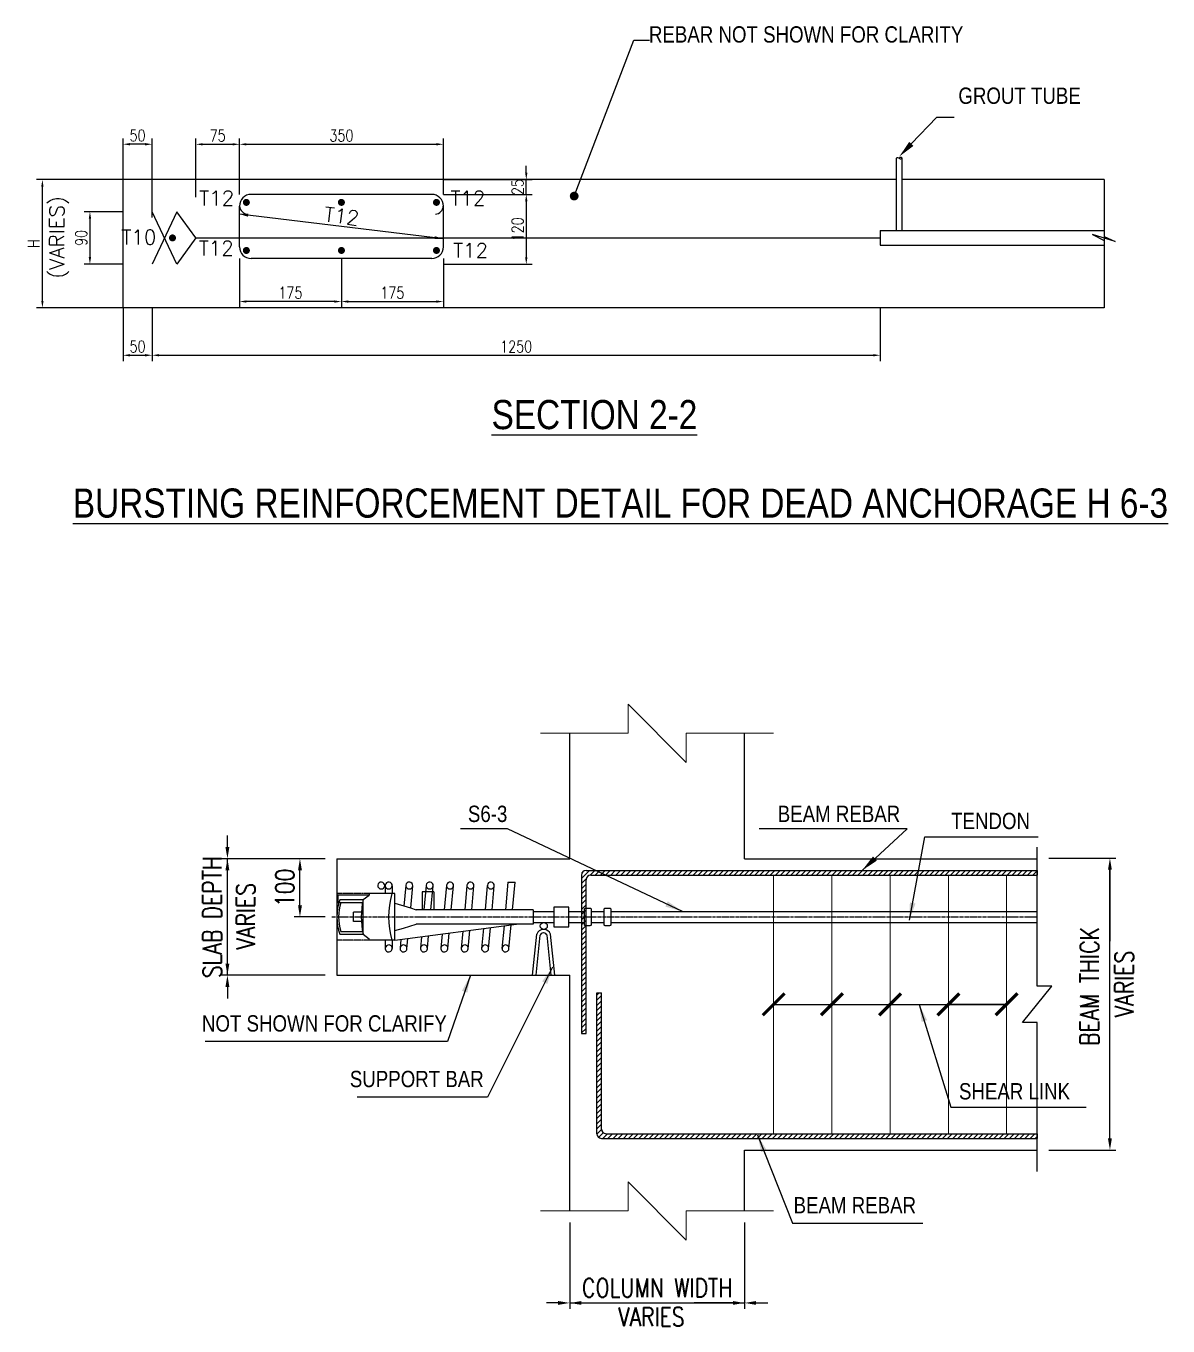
# Model space of a CAD drawing. Header units: millimetres. Extents: x -241424 to 696054, y -125618 to 93710.
# Drawn here: x 622012 to 623973, y -32324 to -30093 of the extents above; entities that cross this region are included whole.
import ezdxf
from ezdxf.enums import TextEntityAlignment as Align

# ---------------------------------------------------------------- set-up
doc = ezdxf.new("R2010")
doc.units = ezdxf.units.MM
doc.header["$LTSCALE"] = 7
doc.header["$PDMODE"] = 3
doc.linetypes.add('ACAD_ISO02W100', pattern=[15, 12, -3])
doc.linetypes.add('CENTER2', pattern=[1.125, 0.75, -0.125, 0.125, -0.125])
doc.layers.get('0').update_dxf_attribs({"linetype": 'CONTINUOUS'})
doc.layers.get('Defpoints').update_dxf_attribs({"color": 6, "linetype": 'CONTINUOUS'})
for name, color, linetype in [('CDC_03_BORDER', 3, 'CONTINUOUS'), ('HATCH', 8, 'CONTINUOUS'), ('KCS_BORDER', 3, 'CONTINUOUS'), ('KCS_STEEL', 4, 'CONTINUOUS'), ('Layer1', 3, 'CONTINUOUS'), ('PROFILE', 2, 'CONTINUOUS'), ('S-Dim', 7, 'CONTINUOUS'), ('t10', 3, 'CONTINUOUS')]:
    doc.layers.add(name, color=color, linetype=linetype)
for name, color, linetype, lineweight in [('kata_net manh', 8, 'CONTINUOUS', 5), ('kata_thep dai', 220, 'CONTINUOUS', 20), ('VSL-HATCH', 9, 'CONTINUOUS', 0)]:
    doc.layers.add(name, color=color, linetype=linetype, lineweight=lineweight)
doc.styles.add('CENT', font='')
doc.styles.add('DIMENSION', font='SIMPLEX.shx', dxfattribs={"width": 0.8})
doc.styles.add('E100', font='ISOCP.shx')
doc.styles.add('kata_text', font='')
doc.styles.add('ROMANS', font='ROMANS.shx', dxfattribs={"width": 0.75})
doc.styles.get('CENT').set_extended_font_data('VNI-Helve-Condense')
doc.styles.get('kata_text').set_extended_font_data('VNI-Helve-Condense')
doc.dimstyles.new('1-20', dxfattribs={"dimscale": 20, "dimtxt": 1.8, "dimasz": 1.8, "dimexe": 0.5, "dimexo": 1, "dimgap": 0.5, "dimtad": 1, "dimdec": 0, "dimzin": 0, "dimdsep": 46, "dimtxsty": 'DIMENSION', "dimcen": 0, "dimclrd": 8, "dimclre": 8, "dimclrt": 256, "dimadec": 0, "dimazin": 0, "dimtfac": 1, "dimtdec": 0, "dimtix": 1, "dimtmove": 2, "dimatfit": 3, "dimldrblk": 'OBLIQUE', "dimfxl": 1, "dimtolj": 1, "dimtzin": 0, "dimarcsym": 0})
doc.dimstyles.new('AR4-25', dxfattribs={"dimscale": 25, "dimtxt": 2.3, "dimasz": 2, "dimexe": 2, "dimexo": 2, "dimgap": 1, "dimtad": 1, "dimdec": 0, "dimzin": 0, "dimdsep": 46, "dimtxsty": 'E100', "dimblk1": 'AR4', "dimcen": 0, "dimdle": 0.2, "dimclrd": 8, "dimclre": 8, "dimclrt": 6, "dimadec": 0, "dimazin": 0, "dimtfac": 1, "dimtdec": 0, "dimtix": 1, "dimtmove": 2, "dimatfit": 3, "dimfxl": 2, "dimtolj": 1, "dimtzin": 0, "dimarcsym": 0})
doc.dimstyles.new('Copy(2) of dim', dxfattribs={"dimscale": 10, "dimtxt": 2, "dimasz": 3.5, "dimexe": 2, "dimexo": 0, "dimgap": 1, "dimtad": 1, "dimdec": 0, "dimzin": 0, "dimdsep": 46, "dimtxsty": 'DIMENSION', "dimcen": 0, "dimclrd": 8, "dimclre": 8, "dimclrt": 256, "dimadec": 0, "dimazin": 0, "dimtfac": 1, "dimtdec": 0, "dimtix": 1, "dimtmove": 2, "dimatfit": 3, "dimldrblk": 'OBLIQUE', "dimfxl": 1, "dimtolj": 1, "dimtzin": 0, "dimarcsym": 0})
doc.dimstyles.new('kata_dim_25', dxfattribs={"dimscale": 25, "dimtxt": 2.5, "dimasz": 1.5, "dimexe": 1.5, "dimexo": 2.5, "dimtad": 1, "dimdec": 0, "dimzin": 0, "dimdsep": 46, "dimtxsty": 'kata_text', "dimblk": 'kata_block_ArchTick', "dimcen": 0.09, "dimdle": 1.2, "dimclrd": 8, "dimclre": 8, "dimclrt": 3, "dimadec": 0, "dimazin": 0, "dimtfac": 1, "dimtdec": 0, "dimtix": 1, "dimtofl": 0, "dimtmove": 0, "dimatfit": 3, "dimfxl": 3.75, "dimfxlon": 1, "dimtolj": 1, "dimtzin": 0, "dimarcsym": 0})

# ---------------------------------------------------------------- blocks, each defined once
blk = doc.blocks.new('*D644')
at = {"color": 8, "lineweight": -2, "transparency": 16777216}
for p, q in [((622178.5, -30356.6), (622178.5, -30285.8)), ((622216.5, -30295.8), (622190.5, -30295.8)), ((622228.5, -30421.6), (622228.5, -30285.8))]:
    blk.add_line(p, q, dxfattribs=at)
at = {"color": 8, "transparency": 16777216}
for points in [[(622190.5, -30293.8), (622190.5, -30297.8), (622178.5, -30295.8)], [(622216.5, -30293.8), (622216.5, -30297.8), (622228.5, -30295.8)]]:
    blk.add_solid(points, dxfattribs=at)
at = {"layer": 'Defpoints', "color": 0, "transparency": 16777216}
for p in [(622178.5, -30295.8), (622178.5, -30356.6), (622228.5, -30421.6)]:
    blk.add_point(p, dxfattribs=at)
at = {"transparency": 16777216, "insert": (622203.5, -30280.8), "char_height": 20, "attachment_point": 5, "style": 'DIMENSION'}
blk.add_mtext('\\A1;50', dxfattribs=at)
blk = doc.blocks.new('_OBLIQUE')
at = {"color": 0, "linetype": 'ByBlock'}
blk.add_line((-0.5, -0.5), (0.5, 0.5), dxfattribs=at)
blk = doc.blocks.new('*D645')
at = {"color": 8, "lineweight": -2, "transparency": 16777216}
for p, q in [((622178.5, -30356.6), (622030.1, -30356.6)), ((622040.1, -30564.6), (622040.1, -30368.6)), ((622178.5, -30576.6), (622030.1, -30576.6))]:
    blk.add_line(p, q, dxfattribs=at)
at = {"color": 8, "transparency": 16777216}
for points in [[(622038.1, -30368.6), (622042.1, -30368.6), (622040.1, -30356.6)], [(622038.1, -30564.6), (622042.1, -30564.6), (622040.1, -30576.6)]]:
    blk.add_solid(points, dxfattribs=at)
at = {"layer": 'Defpoints', "color": 0, "transparency": 16777216}
for p in [(622040.1, -30356.6), (622178.5, -30356.6), (622178.5, -30576.6)]:
    blk.add_point(p, dxfattribs=at)
at = {"transparency": 16777216, "insert": (622025.1, -30466.6), "char_height": 20, "attachment_point": 5, "rotation": 90, "style": 'DIMENSION'}
blk.add_mtext('\\A1;H', dxfattribs=at)
blk = doc.blocks.new('*D646')
at = {"color": 8, "lineweight": -2, "transparency": 16777216}
for p, q in [((622228.5, -30576.6), (622228.5, -30668)), ((623478.5, -30576.6), (623478.5, -30668)), ((622240.5, -30658), (623466.5, -30658))]:
    blk.add_line(p, q, dxfattribs=at)
at = {"color": 8, "transparency": 16777216}
for points in [[(622240.5, -30656), (622240.5, -30660), (622228.5, -30658)], [(623466.5, -30656), (623466.5, -30660), (623478.5, -30658)]]:
    blk.add_solid(points, dxfattribs=at)
at = {"layer": 'Defpoints', "color": 0, "transparency": 16777216}
for p in [(622228.5, -30576.6), (623478.5, -30576.6), (623478.5, -30658)]:
    blk.add_point(p, dxfattribs=at)
at = {"transparency": 16777216, "insert": (622853.5, -30643), "char_height": 20, "attachment_point": 5, "style": 'DIMENSION'}
blk.add_mtext('\\A1;1250', dxfattribs=at)
blk = doc.blocks.new('*D647')
at = {"color": 8, "lineweight": -2, "transparency": 16777216}
for p, q in [((622178.5, -30576.6), (622178.5, -30668)), ((622228.5, -30576.6), (622228.5, -30668)), ((622190.5, -30658), (622216.5, -30658))]:
    blk.add_line(p, q, dxfattribs=at)
at = {"color": 8, "transparency": 16777216}
for points in [[(622190.5, -30656), (622190.5, -30660), (622178.5, -30658)], [(622216.5, -30656), (622216.5, -30660), (622228.5, -30658)]]:
    blk.add_solid(points, dxfattribs=at)
at = {"layer": 'Defpoints', "color": 0, "transparency": 16777216}
for p in [(622178.5, -30576.6), (622228.5, -30576.6), (622228.5, -30658)]:
    blk.add_point(p, dxfattribs=at)
at = {"transparency": 16777216, "insert": (622203.5, -30643), "char_height": 20, "attachment_point": 5, "style": 'DIMENSION'}
blk.add_mtext('\\A1;50', dxfattribs=at)
blk = doc.blocks.new('*D654')
at = {"color": 8, "lineweight": -2, "transparency": 16777216}
for p, q in [((622378.5, -30381.9), (622378.5, -30285.9)), ((622390.5, -30295.9), (622716.5, -30295.9)), ((622728.5, -30381.9), (622728.5, -30285.9))]:
    blk.add_line(p, q, dxfattribs=at)
at = {"color": 8, "transparency": 16777216}
for points in [[(622390.5, -30293.9), (622390.5, -30297.9), (622378.5, -30295.9)], [(622716.5, -30293.9), (622716.5, -30297.9), (622728.5, -30295.9)]]:
    blk.add_solid(points, dxfattribs=at)
at = {"layer": 'Defpoints', "color": 0, "transparency": 16777216}
for p in [(622728.5, -30295.9), (622378.5, -30381.9), (622728.5, -30381.9)]:
    blk.add_point(p, dxfattribs=at)
at = {"transparency": 16777216, "insert": (622553.5, -30280.9), "char_height": 20, "attachment_point": 5, "style": 'DIMENSION'}
blk.add_mtext('\\A1;350', dxfattribs=at)
blk = doc.blocks.new('*D655')
at = {"color": 8, "lineweight": -2, "transparency": 16777216}
for p, q in [((622378.5, -30491.9), (622378.5, -30575.8)), ((622553.5, -30491.9), (622553.5, -30575.8)), ((622541.5, -30565.8), (622390.5, -30565.8))]:
    blk.add_line(p, q, dxfattribs=at)
at = {"color": 8, "transparency": 16777216}
for points in [[(622390.5, -30563.8), (622390.5, -30567.8), (622378.5, -30565.8)], [(622541.5, -30563.8), (622541.5, -30567.8), (622553.5, -30565.8)]]:
    blk.add_solid(points, dxfattribs=at)
at = {"layer": 'Defpoints', "color": 0, "transparency": 16777216}
for p in [(622378.5, -30491.9), (622553.5, -30491.9), (622378.5, -30565.8)]:
    blk.add_point(p, dxfattribs=at)
at = {"transparency": 16777216, "insert": (622466, -30550.8), "char_height": 20, "attachment_point": 5, "style": 'DIMENSION'}
blk.add_mtext('\\A1;175', dxfattribs=at)
blk = doc.blocks.new('*D656')
at = {"color": 8, "lineweight": -2, "transparency": 16777216}
for p, q in [((622303.5, -30386.9), (622303.5, -30285.9)), ((622315.5, -30295.9), (622366.5, -30295.9)), ((622378.5, -30381.9), (622378.5, -30285.9))]:
    blk.add_line(p, q, dxfattribs=at)
at = {"color": 8, "transparency": 16777216}
for points in [[(622315.5, -30293.9), (622315.5, -30297.9), (622303.5, -30295.9)], [(622366.5, -30293.9), (622366.5, -30297.9), (622378.5, -30295.9)]]:
    blk.add_solid(points, dxfattribs=at)
at = {"layer": 'Defpoints', "color": 0, "transparency": 16777216}
for p in [(622378.5, -30295.9), (622303.5, -30386.9), (622378.5, -30381.9)]:
    blk.add_point(p, dxfattribs=at)
at = {"transparency": 16777216, "insert": (622341, -30280.9), "char_height": 20, "attachment_point": 5, "style": 'DIMENSION'}
blk.add_mtext('\\A1;75', dxfattribs=at)
blk = doc.blocks.new('*D634')
at = {"color": 8, "lineweight": -2, "transparency": 16777216}
for p, q in [((622728.5, -30381.9), (622880.9, -30381.9)), ((622870.9, -30393.9), (622870.9, -30489.9)), ((622728.5, -30501.9), (622880.9, -30501.9))]:
    blk.add_line(p, q, dxfattribs=at)
at = {"color": 8, "transparency": 16777216}
for points in [[(622868.9, -30393.9), (622872.9, -30393.9), (622870.9, -30381.9)], [(622868.9, -30489.9), (622872.9, -30489.9), (622870.9, -30501.9)]]:
    blk.add_solid(points, dxfattribs=at)
at = {"layer": 'Defpoints', "color": 0, "transparency": 16777216}
for p in [(622728.5, -30381.9), (622728.5, -30501.9), (622870.9, -30501.9)]:
    blk.add_point(p, dxfattribs=at)
at = {"transparency": 16777216, "insert": (622855.9, -30441.9), "char_height": 20, "attachment_point": 5, "rotation": 90, "style": 'DIMENSION'}
blk.add_mtext('\\A1;120', dxfattribs=at)
blk = doc.blocks.new('*D635')
at = {"color": 8, "lineweight": -2, "transparency": 16777216}
for p, q in [((622870.9, -30344.6), (622870.9, -30332.6)), ((622728.5, -30356.6), (622880.9, -30356.6)), ((622870.9, -30381.9), (622870.9, -30356.6)), ((622728.5, -30381.9), (622880.9, -30381.9)), ((622870.9, -30393.9), (622870.9, -30405.9))]:
    blk.add_line(p, q, dxfattribs=at)
at = {"color": 8, "transparency": 16777216}
for points in [[(622868.9, -30344.6), (622872.9, -30344.6), (622870.9, -30356.6)], [(622868.9, -30393.9), (622872.9, -30393.9), (622870.9, -30381.9)]]:
    blk.add_solid(points, dxfattribs=at)
at = {"layer": 'Defpoints', "color": 0, "transparency": 16777216}
for p in [(622728.5, -30356.6), (622870.9, -30356.6), (622728.5, -30381.9)]:
    blk.add_point(p, dxfattribs=at)
at = {"transparency": 16777216, "insert": (622855.9, -30369.3), "char_height": 20, "attachment_point": 5, "rotation": 90, "style": 'DIMENSION'}
blk.add_mtext('\\A1;25', dxfattribs=at)
blk = doc.blocks.new('*D636')
at = {"color": 8, "lineweight": -2, "transparency": 16777216}
for p, q in [((622553.5, -30491.9), (622553.5, -30575.8)), ((622728.5, -30491.9), (622728.5, -30575.8)), ((622565.5, -30565.8), (622716.5, -30565.8))]:
    blk.add_line(p, q, dxfattribs=at)
at = {"color": 8, "transparency": 16777216}
for points in [[(622565.5, -30563.8), (622565.5, -30567.8), (622553.5, -30565.8)], [(622716.5, -30563.8), (622716.5, -30567.8), (622728.5, -30565.8)]]:
    blk.add_solid(points, dxfattribs=at)
at = {"layer": 'Defpoints', "color": 0, "transparency": 16777216}
for p in [(622553.5, -30491.9), (622728.5, -30491.9), (622728.5, -30565.8)]:
    blk.add_point(p, dxfattribs=at)
at = {"transparency": 16777216, "insert": (622641, -30550.8), "char_height": 20, "attachment_point": 5, "style": 'DIMENSION'}
blk.add_mtext('\\A1;175', dxfattribs=at)
blk = doc.blocks.new('*D639')
at = {"color": 8, "lineweight": -2, "transparency": 16777216}
for p, q in [((622178.5, -30411.6), (622111.7, -30411.6)), ((622121.7, -30423.6), (622121.7, -30489.6)), ((622178.5, -30501.6), (622111.7, -30501.6))]:
    blk.add_line(p, q, dxfattribs=at)
at = {"color": 8, "transparency": 16777216}
for points in [[(622119.7, -30423.6), (622123.7, -30423.6), (622121.7, -30411.6)], [(622119.7, -30489.6), (622123.7, -30489.6), (622121.7, -30501.6)]]:
    blk.add_solid(points, dxfattribs=at)
at = {"layer": 'Defpoints', "color": 0, "transparency": 16777216}
for p in [(622178.5, -30411.6), (622121.7, -30501.6), (622178.5, -30501.6)]:
    blk.add_point(p, dxfattribs=at)
at = {"transparency": 16777216, "insert": (622106.7, -30456.6), "char_height": 20, "attachment_point": 5, "rotation": 90, "style": 'DIMENSION'}
blk.add_mtext('\\A1;90', dxfattribs=at)
blk = doc.blocks.new('*D594')
at = {"color": 8, "lineweight": -2, "transparency": 16777216}
for p, q in [((622945.6, -32166.6), (622945.6, -32294.6)), ((623245.6, -32166.6), (623245.6, -32294.6)), ((622925.6, -32284.6), (622905.6, -32284.6)), ((622945.6, -32284.6), (623245.6, -32284.6)), ((623265.6, -32284.6), (623285.6, -32284.6))]:
    blk.add_line(p, q, dxfattribs=at)
at = {"color": 8, "transparency": 16777216}
for points in [[(622925.6, -32281.3), (622925.6, -32287.9), (622945.6, -32284.6)], [(623265.6, -32281.3), (623265.6, -32287.9), (623245.6, -32284.6)]]:
    blk.add_solid(points, dxfattribs=at)
at = {"layer": 'Defpoints', "color": 0, "transparency": 16777216}
for p in [(622945.6, -32146.6), (623245.6, -32146.6), (623245.6, -32284.6)]:
    blk.add_point(p, dxfattribs=at)
at = {"transparency": 16777216, "insert": (623095.6, -32258.6), "char_height": 32, "attachment_point": 5, "style": 'DIMENSION'}
blk.add_mtext('\\A1;COLUMN WIDTH', dxfattribs=at)
blk = doc.blocks.new('*D595')
at = {"color": 8, "lineweight": -2, "transparency": 16777216}
for p, q in [((622357.8, -31502.1), (622357.8, -31482.1)), ((622503.2, -31522.1), (622347.8, -31522.1)), ((622357.8, -31722.1), (622357.8, -31522.1)), ((622525.6, -31722.1), (622347.8, -31722.1)), ((622357.8, -31742.1), (622357.8, -31762.1))]:
    blk.add_line(p, q, dxfattribs=at)
at = {"color": 8, "transparency": 16777216}
for points in [[(622354.4, -31502.1), (622361.1, -31502.1), (622357.8, -31522.1)], [(622354.4, -31742.1), (622361.1, -31742.1), (622357.8, -31722.1)]]:
    blk.add_solid(points, dxfattribs=at)
at = {"layer": 'Defpoints', "color": 0, "transparency": 16777216}
for p in [(622357.8, -31522.1), (622523.2, -31522.1), (622545.6, -31722.1)]:
    blk.add_point(p, dxfattribs=at)
at = {"transparency": 16777216, "insert": (622331.8, -31622.1), "char_height": 32, "attachment_point": 5, "rotation": 90, "style": 'DIMENSION'}
blk.add_mtext('\\A1;SLAB DEPTH', dxfattribs=at)
blk = doc.blocks.new('*D596')
at = {"color": 8, "lineweight": -2, "transparency": 16777216}
for p, q in [((622503.2, -31522.1), (622347.8, -31522.1)), ((622357.8, -31702.1), (622357.8, -31542.1)), ((622525.6, -31722.1), (622347.8, -31722.1))]:
    blk.add_line(p, q, dxfattribs=at)
at = {"color": 8, "transparency": 16777216}
for points in [[(622354.4, -31542.1), (622361.1, -31542.1), (622357.8, -31522.1)], [(622354.4, -31702.1), (622361.1, -31702.1), (622357.8, -31722.1)]]:
    blk.add_solid(points, dxfattribs=at)
at = {"layer": 'Defpoints', "color": 0, "transparency": 16777216}
for p in [(622357.8, -31522.1), (622523.2, -31522.1), (622545.6, -31722.1)]:
    blk.add_point(p, dxfattribs=at)
at = {"transparency": 16777216, "insert": (622389.1, -31620.9), "char_height": 24, "attachment_point": 5, "rotation": 90, "style": 'DIMENSION'}
blk.add_mtext('\\A1;{\\H1.3333x;VARIES}', dxfattribs=at)
blk = doc.blocks.new('*D597')
at = {"color": 8, "lineweight": -2, "transparency": 16777216}
for p, q in [((622945.6, -32146.6), (622945.6, -32294.6)), ((623245.6, -32146.6), (623245.6, -32294.6)), ((622965.6, -32284.6), (623012.2, -32284.6)), ((623225.6, -32284.6), (623159, -32284.6))]:
    blk.add_line(p, q, dxfattribs=at)
at = {"color": 8, "transparency": 16777216}
for points in [[(622965.6, -32281.3), (622965.6, -32287.9), (622945.6, -32284.6)], [(623225.6, -32281.3), (623225.6, -32287.9), (623245.6, -32284.6)]]:
    blk.add_solid(points, dxfattribs=at)
at = {"layer": 'Defpoints', "color": 0, "transparency": 16777216}
for p in [(622945.6, -32126.6), (623245.6, -32126.6), (623245.6, -32284.6)]:
    blk.add_point(p, dxfattribs=at)
at = {"transparency": 16777216, "insert": (623085.6, -32308.2), "char_height": 24, "attachment_point": 5, "style": 'DIMENSION'}
blk.add_mtext('\\A1;{\\H1.3333x;VARIES}', dxfattribs=at)
blk = doc.blocks.new('*D598')
at = {"color": 8, "lineweight": -2, "transparency": 16777216}
for p, q in [((623787.9, -31521.1), (623883, -31521.1)), ((623873, -32002.1), (623873, -31541.1)), ((623768, -32022.1), (623883, -32022.1))]:
    blk.add_line(p, q, dxfattribs=at)
at = {"color": 8, "transparency": 16777216}
for points in [[(623869.6, -31541.1), (623876.3, -31541.1), (623873, -31521.1)], [(623869.6, -32002.1), (623876.3, -32002.1), (623873, -32022.1)]]:
    blk.add_solid(points, dxfattribs=at)
at = {"layer": 'Defpoints', "color": 0, "transparency": 16777216}
for p in [(623767.9, -31521.1), (623873, -31521.1), (623748, -32022.1)]:
    blk.add_point(p, dxfattribs=at)
at = {"transparency": 16777216, "insert": (623837.8, -31741.3), "char_height": 32, "attachment_point": 5, "rotation": 90, "style": 'DIMENSION'}
blk.add_mtext('\\A1;BEAM THICK', dxfattribs=at)
blk = doc.blocks.new('*D599')
at = {"color": 8, "lineweight": -2, "transparency": 16777216}
for p, q in [((623767.9, -31521.1), (623883, -31521.1)), ((623873, -31541.1), (623873, -31663.6)), ((623873, -32002.1), (623873, -31810.4)), ((623768, -32022.1), (623883, -32022.1))]:
    blk.add_line(p, q, dxfattribs=at)
at = {"color": 8, "transparency": 16777216}
for points in [[(623869.6, -31541.1), (623876.3, -31541.1), (623873, -31521.1)], [(623869.6, -32002.1), (623876.3, -32002.1), (623873, -32022.1)]]:
    blk.add_solid(points, dxfattribs=at)
at = {"layer": 'Defpoints', "color": 0, "transparency": 16777216}
for p in [(623747.9, -31521.1), (623748, -32022.1), (623873, -32022.1)]:
    blk.add_point(p, dxfattribs=at)
at = {"transparency": 16777216, "insert": (623897.3, -31737), "char_height": 24, "attachment_point": 5, "rotation": 90, "style": 'DIMENSION'}
blk.add_mtext('\\A1;{\\H1.3333x;VARIES}', dxfattribs=at)
blk = doc.blocks.new('AR4')
blk.add_line((0, 1), (0, -1))
blk.add_solid([(-1, 0.167), (-1, -0.167), (0, 0)])
blk = doc.blocks.new('*D600')
at = {"color": 8, "lineweight": -2, "transparency": 16777216}
for p, q in [((622525.6, -31522.1), (622472.3, -31522.1)), ((622482.3, -31602.1), (622482.3, -31542.1)), ((622525.6, -31622.1), (622472.3, -31622.1))]:
    blk.add_line(p, q, dxfattribs=at)
at = {"color": 8, "transparency": 16777216}
for points in [[(622479, -31542.1), (622485.7, -31542.1), (622482.3, -31522.1)], [(622479, -31602.1), (622485.7, -31602.1), (622482.3, -31622.1)]]:
    blk.add_solid(points, dxfattribs=at)
at = {"layer": 'Defpoints', "color": 0, "transparency": 16777216}
for p in [(622482.3, -31522.1), (622545.6, -31522.1), (622545.6, -31622.1)]:
    blk.add_point(p, dxfattribs=at)
at = {"transparency": 16777216, "insert": (622456.3, -31572.1), "char_height": 32, "attachment_point": 5, "rotation": 90, "style": 'DIMENSION'}
blk.add_mtext('\\A1;100', dxfattribs=at)
blk = doc.blocks.new('kata_block_ArchTick')
at = {"color": 8}
blk.add_line((1, 0), (-1, 0), dxfattribs=at)
at = {"color": 8, "const_width": 0.15}
blk.add_lwpolyline([(-0.5, -0.5), (0.5, 0.5)], dxfattribs=at)

msp = doc.modelspace()

# ---------------------------------------------------------------- hatches: boundary and pattern name
at = {"layer": 'VSL-HATCH'}
h = msp.add_hatch(dxfattribs=at)
h.set_pattern_fill('ANSI31', color=256, scale=50, style=0)
h.set_pattern_definition([(45, (23603.908, -97626.691), (-4.41941738, 4.41941738), [])])
edge = h.paths.add_edge_path()
edge.add_line((623747.9, -31542.1), (623217.6, -31542.1))
edge.add_arc((623217.6, -31550.1), 8, 0, 90, ccw=False)
edge.add_line((623225.6, -31550.1), (623747.9, -31550.1))
edge.add_line((623747.9, -31550.1), (623747.9, -31542.1))
edge = h.paths.add_edge_path()
edge.add_line((623217.6, -31542.1), (622973.6, -31542.1))
edge.add_arc((622973.6, -31550.1), 8, 90, 180)
edge.add_line((622965.6, -31550.1), (622965.6, -31822.1))
edge.add_line((622965.6, -31822.1), (622973.6, -31822.1))
edge.add_line((622973.6, -31822.1), (622973.6, -31558.1))
edge.add_arc((622981.6, -31558.1), 8, 90, 180, ccw=False)
edge.add_line((622981.6, -31550.1), (623225.6, -31550.1))
edge.add_arc((623217.6, -31550.1), 8, 0, 90)
h = msp.add_hatch(dxfattribs=at)
h.set_pattern_fill('ANSI31', color=256, scale=50, style=0)
h.set_pattern_definition([(45, (23603.9817, -98047.333), (-4.41941738, 4.41941738), [])])
h.paths.add_polyline_path([(623747.9, -32002.1), (623225.7, -32002.1), (623225.7, -31994.1), (623747.9, -31994.1)])
h.paths.add_polyline_path([(623225.7, -32002.1), (623215.7, -32002.1), (623215.7, -31994.1), (623225.7, -31994.1)])
edge = h.paths.add_edge_path()
edge.add_line((623215.7, -32002.1), (622999.8, -32002.1))
edge.add_arc((622999.8, -31994.1), 8, 180, 270, ccw=False)
edge.add_line((622991.8, -31994.1), (622991.8, -31752.1))
edge.add_line((622991.8, -31752.1), (622999.8, -31752.1))
edge.add_line((622999.8, -31752.1), (622999.8, -31986.1))
edge.add_arc((623007.8, -31986.1), 8, 180, 270)
edge.add_line((623007.8, -31994.1), (623215.7, -31994.1))
edge.add_line((623215.7, -31994.1), (623215.7, -32002.1))

# ---------------------------------------------------------------- linework, layer by layer
for p, q in [((622953.1, -30384.8), (623055.6, -30116.9)), ((623055.6, -30116.9), (623082.6, -30116.9)), ((623506.3, -30444.1), (623506.3, -30319.6)), ((623516.3, -30444.1), (623516.3, -30319.6)), ((623506.3, -30356.6), (622178.5, -30356.6)), ((622178.5, -30576.6), (622178.5, -30356.6)), ((623862.9, -30356.6), (623516.3, -30356.6)), ((623862.9, -30576.6), (622178.5, -30576.6)), ((622712, -31579.2), (622692, -31579.2)), ((622692, -31579.2), (622692, -31609.6)), ((622712, -31579.2), (622712, -31609.6))]:
    msp.add_line(p, q)
at = {"color": 1}
for p, q in [((623532, -30295.2), (623575.8, -30249.1)), ((623575.8, -30249.1), (623605.8, -30249.1)), ((623862.9, -30356.6), (623862.9, -30576.6)), ((622728.5, -30458), (622378.5, -30415.8)), ((623843.2, -30450.5), (623862.9, -30460.8)), ((623881.8, -30463), (623843.2, -30450.5)), ((623862.9, -30453.9), (623881.8, -30463))]:
    msp.add_line(p, q, dxfattribs=at)
at = {"const_width": 7.5}
msp.add_lwpolyline([(622949.4, -30384.8, 1), (622956.9, -30384.8, 1)], format="xyb", close=True, dxfattribs=at)
for points in [[(622980.8, -31607.6), (622972.1, -31607.6, 0.414214), (622970.1, -31609.6), (622970.1, -31634.6, 0.414214), (622972.1, -31636.6), (622980.8, -31636.6, 0.414214), (622982.8, -31634.6), (622982.8, -31609.6, 0.414214)], [(623014.6, -31607.6), (623005.9, -31607.6, 0.414214), (623003.9, -31609.6), (623003.9, -31634.6, 0.414214), (623005.9, -31636.6), (623014.6, -31636.6, 0.414214), (623016.6, -31634.6), (623016.6, -31609.6, 0.414214)]]:
    msp.add_lwpolyline(points, format="xyb", close=True)
for centre, radius, start, end in [((623508.4, -30324.5), 5.31, 53.021, 113.9198), ((623513.7, -30321.7), 3.34, 37.8355, 145.3671), ((623513.7, -30317.6), 3.34, 232.7958, 322.1645)]:
    msp.add_arc(centre, radius, start, end)
at = {"color": 1}
for points in [[(623528.4, -30291.8), (623535.6, -30298.7), (623511.3, -30317)], [(622393, -30420.1), (622393.6, -30415.1), (622378.4, -30415.8)], [(622713.3, -30458.7), (622713.9, -30453.7), (622728.5, -30458)]]:
    msp.add_solid(points, dxfattribs=at)
at = {"layer": 'CDC_03_BORDER', "color": 7}
for p, q in [((622600.9, -31584.7), (622547.2, -31584.7)), ((622547.2, -31584.7), (622547.2, -31597.4)), ((622550.9, -31592.4), (622590.6, -31592.4)), ((622550.9, -31592.4), (622590.6, -31592.4)), ((622590.6, -31592.4), (622600.9, -31584.7)), ((622590.6, -31651.8), (622590.6, -31592.4)), ((622645.2, -31582.1), (622600.9, -31582.1)), ((622600.9, -31582.1), (622600.9, -31584.7)), ((622645.2, -31662.1), (622645.2, -31582.1)), ((622547.2, -31597.4), (622552.4, -31597.4)), ((622552.4, -31597.4), (622588.9, -31597.4)), ((622574, -31630.1), (622574, -31614.1)), ((622587.7, -31614.1), (622574, -31614.1)), ((622645.2, -31598.7), (622672.1, -31606.6)), ((622672.1, -31606.6), (622682, -31609.6)), ((622883, -31609.6), (622682, -31609.6)), ((622883, -31609.6), (622883, -31634.6)), ((622883, -31612.6), (622918.4, -31612.6)), ((622944.2, -31612.6), (622970.1, -31612.6)), ((622982.8, -31612.6), (623003.9, -31612.6)), ((623016.6, -31612.6), (623747.9, -31612.6)), ((622587.7, -31630.1), (622574, -31630.1)), ((622645.2, -31662.1), (622854.2, -31634.6)), ((622660.1, -31641.1), (622682, -31634.6)), ((622883, -31634.6), (622682, -31634.6)), ((622883, -31631.6), (622918.4, -31631.6)), ((622944.2, -31631.6), (622970.1, -31631.6)), ((622982.8, -31631.6), (623003.9, -31631.6)), ((623016.6, -31631.6), (623747.9, -31631.6)), ((622550.9, -31651.8), (622590.6, -31651.8)), ((622550.9, -31651.8), (622590.6, -31651.8)), ((622552.4, -31646.8), (622588.9, -31646.8)), ((622590.6, -31646.8), (622590.6, -31646.8)), ((622590.6, -31651.8), (622600.9, -31659.5)), ((622600.9, -31662.1), (622600.9, -31659.5)), ((622645.2, -31662.1), (622600.9, -31662.1)), ((622645.2, -31645.5), (622660.1, -31641.1))]:
    msp.add_line(p, q, dxfattribs=at)
for centre, radius, start, end in [((622631.3, -31622.1), 85.7, 159.7321, 200.2679), ((622729.8, -31622.1), 142.3, 167.9641, 192.0359), ((622780.9, -31622.1), 146.4, 164.1465, 195.8494), ((622631.3, -31622.1), 82.7, 162.6327, 197.3673)]:
    msp.add_arc(centre, radius, start, end, dxfattribs=at)
at = {"layer": 'HATCH', "linetype": 'ACAD_ISO02W100', "ltscale": 7}
for p, q in [((622881.3, -31722.1), (622888.8, -31651.6)), ((622887.6, -31722.1), (622894.5, -31653.6)), ((622913.7, -31722.1), (622906.8, -31653.6)), ((622920, -31722.1), (622912.5, -31651.6))]:
    msp.add_line(p, q, dxfattribs=at)
at = {"layer": 'HATCH'}
for p, q in [((622901.1, -31643.6), (622900.2, -31643.6)), ((622901.1, -31649.6), (622900.2, -31649.6))]:
    msp.add_line(p, q, dxfattribs=at)
at = {"layer": 'HATCH', "const_width": 6}
for points in [[(622387.3, -30395.6, 1), (622393.3, -30395.6, 1)], [(622550.5, -30395.6, 1), (622556.5, -30395.6, 1)], [(622719.7, -30395.6, -1), (622713.7, -30395.6, -1)], [(622260.5, -30456.6, -1), (622266.5, -30456.6, -1)], [(622387.3, -30478.1, -1), (622393.3, -30478.1, -1)], [(622550.5, -30478.1, -1), (622556.5, -30478.1, -1)], [(622719.7, -30478.1, 1), (622713.7, -30478.1, 1)]]:
    msp.add_lwpolyline(points, format="xyb", close=True, dxfattribs=at)
at = {"layer": 'HATCH'}
msp.add_circle((622901, -31637.6), 6, dxfattribs=at)
for centre, radius, start, end in [((622900.2, -31655.6), 12, 90, 160.6551), ((622900.2, -31655.6), 6, 90, 160.6551), ((622901.1, -31655.6), 12, 19.3449, 90), ((622901.1, -31655.6), 6, 19.3449, 90)]:
    msp.add_arc(centre, radius, start, end, dxfattribs=at)
at = {"layer": 'kata_thep dai'}
for points in [[(623295.6, -31550.1), (623295.6, -31994.1)], [(623395.6, -31550.1), (623395.6, -31994.1)], [(623495.6, -31550.1), (623495.6, -31994.1)], [(623595.6, -31550.1), (623595.6, -31994.1)], [(623695.6, -31550.1), (623695.6, -31994.1)]]:
    msp.add_lwpolyline(points, dxfattribs=at)
at = {"layer": 'KCS_BORDER'}
for p, q in [((622945.6, -31522.1), (622945.6, -31306.9)), ((623245.6, -31522.1), (623245.6, -31306.9)), ((622545.6, -31522.1), (622945.6, -31522.1)), ((623245.6, -31522.1), (623747.9, -31522.1)), ((622545.6, -31722.1), (622945.6, -31722.1)), ((622945.6, -32126.6), (622945.6, -31722.1)), ((623245.6, -32126.6), (623245.6, -32022.1)), ((623245.6, -32022.1), (623748, -32022.1))]:
    msp.add_line(p, q, dxfattribs=at)
at = {"layer": 'KCS_BORDER', "color": 1}
msp.add_lwpolyline([(623747.9, -32059.1), (623748, -31803.3), (623723, -31803.3), (623773, -31740.8), (623748, -31740.8), (623747.9, -31502.3)], dxfattribs=at)
at = {"layer": 'KCS_BORDER'}
msp.add_lwpolyline([(622545.6, -31522.1), (622545.6, -31722.1)], dxfattribs=at)
at = {"layer": 'KCS_STEEL', "color": 6}
for p, q in [((622965.6, -31550.1), (622965.6, -31822.1)), ((622973.6, -31542.1), (623747.9, -31542.1)), ((622981.6, -31550.1), (623747.9, -31550.1)), ((623747.9, -31542.1), (623747.9, -31550.1)), ((622973.6, -31822.1), (622973.6, -31558.1)), ((622991.8, -31994.1), (622991.8, -31752.1)), ((622999.8, -31986.1), (622999.8, -31752.1)), ((622965.6, -31822.1), (622973.6, -31822.1)), ((623007.8, -31994.1), (623747.9, -31994.1)), ((622999.8, -32002.1), (623747.9, -32002.1))]:
    msp.add_line(p, q, dxfattribs=at)
for points in [[(622991.8, -31752.1), (622999.8, -31752.1)], [(623747.9, -31994.1), (623747.9, -32002.1)]]:
    msp.add_lwpolyline(points, dxfattribs=at)
for centre, start, end in [((622973.6, -31550.1), 90, 180), ((622981.6, -31558.1), 90, 180), ((622999.8, -31994.1), 180, 270), ((623007.8, -31986.1), 180, 270)]:
    msp.add_arc(centre, 8, start, end, dxfattribs=at)
at = {"layer": 'Layer1'}
for p, q in [((622271.2, -30411.6), (622228.5, -30501.6)), ((622271.2, -30501.6), (622228.5, -30411.6)), ((622303.5, -30456.6), (622271.2, -30411.6)), ((622303.5, -30456.6), (622271.2, -30501.6)), ((622303.5, -30456.6), (623478.5, -30456.6)), ((623478.5, -30444.1), (623862.9, -30444.1)), ((623478.5, -30444.1), (623478.5, -30469.1)), ((623478.5, -30469.1), (623862.9, -30469.1)), ((622628.8, -31567.4), (622628.7, -31582.1)), ((622640.7, -31568.8), (622640.7, -31582.1)), ((622664, -31568.1), (622660.7, -31603.3)), ((622672.4, -31606.7), (622675.9, -31568.8)), ((622699, -31568.1), (622695.2, -31609.6)), ((622707.2, -31609.6), (622711, -31568.8)), ((622734, -31568.1), (622730.2, -31609.6)), ((622742.2, -31609.6), (622746, -31568.8)), ((622769, -31568.1), (622765.2, -31609.6)), ((622777.2, -31609.6), (622781, -31568.8)), ((622804, -31568.1), (622800.2, -31609.6)), ((622812.2, -31609.6), (622816, -31568.8)), ((622839.5, -31562.1), (622835.2, -31609.6)), ((622839.5, -31562.1), (622851.6, -31562.1)), ((622847.2, -31609.6), (622851.6, -31562.1)), ((622832.7, -31637.4), (622829.2, -31676)), ((622841.1, -31676.7), (622844.9, -31635.8)), ((622628.7, -31662.1), (622628.7, -31676.1)), ((622640.7, -31662.1), (622640.7, -31676.1)), ((622655.5, -31660.7), (622654.1, -31675.4)), ((622666.1, -31676.1), (622667.6, -31659.8)), ((622691, -31656.1), (622689.2, -31675.4)), ((622701.2, -31676.1), (622703.1, -31654.5)), ((622726.4, -31651.4), (622724.2, -31675.4)), ((622736.2, -31676.1), (622738.6, -31649.8)), ((622761.8, -31646.7), (622759.2, -31676)), ((622771.1, -31676.7), (622774, -31645.1)), ((622797.3, -31642.1), (622794.2, -31676)), ((622806.1, -31676.7), (622809.4, -31640.5))]:
    msp.add_line(p, q, dxfattribs=at)
at = {"layer": 'Layer1', "color": 5, "linetype": 'CENTER2', "ltscale": 0.25}
for p, q in [((622600.9, -31582.1), (622545.6, -31582.1)), ((622600.9, -31662.1), (622545.6, -31662.1))]:
    msp.add_line(p, q, dxfattribs=at)
at = {"layer": 'Layer1'}
msp.add_lwpolyline([(622944.2, -31605.2), (622918.4, -31605.2), (622918.4, -31638.9), (622944.2, -31638.9)], close=True, dxfattribs=at)
for centre, start, end in [((622621.8, -31568.1), 353.2902, 173.2902), ((622621.8, -31568.1), 173.2902, 353.2902), ((622634.7, -31568.1), 173.2902, 353.2902), ((622634.7, -31568.1), 353.2902, 173.2902), ((622670, -31568.1), 353.2902, 173.2902), ((622670, -31568.1), 173.2902, 353.2902), ((622705, -31568.1), 353.2902, 173.2902), ((622705, -31568.1), 173.2902, 353.2902), ((622740, -31568.1), 353.2902, 173.2902), ((622740, -31568.1), 173.2902, 353.2902), ((622775, -31568.1), 353.2902, 173.2902), ((622775, -31568.1), 173.2902, 353.2902), ((622810, -31568.1), 353.2902, 173.2902), ((622810, -31568.1), 173.2902, 353.2902), ((622634.7, -31676.1), 173.2902, 353.2902), ((622634.7, -31676.1), 353.2902, 173.2902), ((622660.1, -31676.1), 353.2902, 173.2902), ((622660.1, -31676.1), 173.2902, 353.2902), ((622695.2, -31676.1), 353.2902, 173.2902), ((622695.2, -31676.1), 173.2902, 353.2902), ((622730.2, -31676.1), 353.2902, 173.2902), ((622730.2, -31676.1), 173.2902, 353.2902), ((622765.2, -31676.1), 353.2902, 173.2902), ((622765.2, -31676.1), 173.2902, 353.2902), ((622800.2, -31676.1), 353.2902, 173.2902), ((622800.2, -31676.1), 173.2902, 353.2902), ((622835.2, -31676.1), 353.2902, 173.2902), ((622835.2, -31676.1), 173.2902, 353.2902)]:
    msp.add_arc(centre, 6, start, end, dxfattribs=at)
at = {"layer": 'PROFILE', "color": 6}
for p, q in [((622708.5, -30381.9), (622398.5, -30381.9)), ((622378.5, -30471.9), (622378.5, -30401.9)), ((622728.5, -30471.9), (622728.5, -30401.9)), ((622708.5, -30491.9), (622398.5, -30491.9))]:
    msp.add_line(p, q, dxfattribs=at)
for centre, radius, start, end in [((622398.5, -30401.9), 20, 90, 180), ((622708.5, -30401.9), 20, 0, 90), ((622393.5, -30400.9), 15, 183.8977, 265.2119), ((622713.5, -30400.9), 15, 274.7881, 356.1023), ((622398.5, -30471.9), 20, 180, 270), ((622708.5, -30471.9), 20, 270, 0)]:
    msp.add_arc(centre, radius, start, end, dxfattribs=at)
at = {"layer": 't10', "color": 8, "linetype": 'CENTER2'}
msp.add_line((622537, -31622.1), (623747.9, -31622.1), dxfattribs=at)
at = {"layer": 'VSL-HATCH', "color": 8, "ltscale": 0.4}
for points in [[(622895.6, -31306.9), (623045.6, -31306.9), (623045.6, -31256.9), (623145.6, -31356.9), (623145.6, -31306.9), (623295.6, -31306.9)], [(622895.6, -32126.6), (623045.6, -32126.6), (623045.6, -32076.6), (623145.6, -32176.6), (623145.6, -32126.6), (623295.6, -32126.6)]]:
    msp.add_lwpolyline(points, dxfattribs=at)

# ---------------------------------------------------------------- texts
at = {"style": 'CENT'}
for s, height, p in [('REBAR NOT SHOWN FOR CLARITY', 28, (623081.5, -30121.3)), ('%%USECTION 2-2', 50, (622811.3, -30784.8)), ('%%UBURSTING REINFORCEMENT DETAIL FOR DEAD ANCHORAGE H 6-3', 50, (622092.4, -30936.7))]:
    msp.add_text(s, height=height, dxfattribs=at).set_placement(p)
for s, height, style, p in [('GROUT TUBE', 28, 'CENT', (623823, -30212.5)), ('T12', 25, 'ROMANS', (622369.4, -30388.2)), ('T12', 25, 'ROMANS', (622800.7, -30388.2)), ('T10', 25, 'ROMANS', (622235.7, -30455.2)), ('T12', 25, 'ROMANS', (622368.6, -30474.1)), ('T12', 25, 'ROMANS', (622805.3, -30477.9)), ('S6-3', 28, 'CENT', (622838.4, -31445.1)), ('BEAM REBAR', 28, 'CENT', (623512.9, -31445.1)), ('TENDON', 28, 'CENT', (623735.7, -31457.3)), ('NOT SHOWN FOR CLARIFY', 28, 'CENT', (622734.5, -31804.8)), ('SUPPORT BAR', 28, 'CENT', (622797.8, -31900.2)), ('SHEAR LINK', 28, 'CENT', (623804.5, -31921.3)), ('BEAM REBAR', 28, 'CENT', (623540.1, -32116.8))]:
    msp.add_text(s, height=height, dxfattribs=dict(style=style)).set_placement(p, align=Align.MIDDLE_RIGHT)
at = {"style": 'ROMANS'}
msp.add_text('(VARIES)', height=25, rotation=90, dxfattribs=at).set_placement((622077.4, -30526.2))
msp.add_text('T12', height=25, rotation=352.4614, dxfattribs=at).set_placement((622583.7, -30423.2), align=Align.MIDDLE_RIGHT)

# ---------------------------------------------------------------- dimensions: what is measured, and where the dimension line sits
for base, p1, p2, picture, middle in [((622178.5, -30295.8), (622228.5, -30421.6), (622178.5, -30356.6), '*D644', (622203.5, -30280.8)), ((622378.5, -30295.9), (622303.5, -30386.9), (622378.5, -30381.9), '*D656', (622341, -30280.9)), ((622728.5, -30295.9), (622378.5, -30381.9), (622728.5, -30381.9), '*D654', (622553.5, -30280.9)), ((622378.5, -30565.8), (622553.5, -30491.9), (622378.5, -30491.9), '*D655', (622466, -30550.8)), ((622228.5, -30658), (622178.5, -30576.6), (622228.5, -30576.6), '*D647', (622203.5, -30643))]:
    dim = msp.add_linear_dim(base=base, p1=p1, p2=p2, dimstyle='Copy(2) of dim', override={"dimasz": 1.2, "dimexe": 1, "dimgap": 0.5})
    dim.commit()
    dim.dimension.update_dxf_attribs({"geometry": picture, "text_midpoint": middle})
for base, p1, p2, angle, dimstyle, override, picture, middle in [((622870.9, -30356.6), (622728.5, -30381.9), (622728.5, -30356.6), 90, 'Copy(2) of dim', {"dimasz": 1.2, "dimexe": 1, "dimgap": 0.5}, '*D635', (622855.9, -30369.3)), ((622870.9, -30501.9), (622728.5, -30381.9), (622728.5, -30501.9), 90, 'Copy(2) of dim', {"dimasz": 1.2, "dimexe": 1, "dimgap": 0.5}, '*D634', (622855.9, -30441.9)), ((622121.7, -30501.6), (622178.5, -30411.6), (622178.5, -30501.6), 90, 'Copy(2) of dim', {"dimasz": 1.2, "dimexe": 1, "dimgap": 0.5}, '*D639', (622106.7, -30456.6)), ((622728.5, -30565.8), (622553.5, -30491.9), (622728.5, -30491.9), 180, 'Copy(2) of dim', {"dimasz": 1.2, "dimexe": 1, "dimgap": 0.5}, '*D636', (622641, -30550.8)), ((623478.5, -30658), (622228.5, -30576.6), (623478.5, -30576.6), 180, 'Copy(2) of dim', {"dimasz": 1.2, "dimexe": 1, "dimgap": 0.5}, '*D646', (622853.5, -30643)), ((622482.3, -31522.1), (622545.6, -31622.1), (622545.6, -31522.1), 90, '1-20', {"dimtxt": 1.6, "dimasz": 1}, '*D600', (622456.3, -31572.1))]:
    dim = msp.add_linear_dim(base=base, p1=p1, p2=p2, angle=angle, dimstyle=dimstyle, override=override)
    dim.commit()
    dim.dimension.update_dxf_attribs({"geometry": picture, "text_midpoint": middle})
for base, p1, p2, text, dimstyle, override, picture, middle in [((622040.1, -30356.6), (622178.5, -30576.6), (622178.5, -30356.6), 'H', 'Copy(2) of dim', {"dimasz": 1.2, "dimexe": 1, "dimgap": 0.5}, '*D645', (622025.1, -30466.6)), ((622357.8, -31522.1), (622545.6, -31722.1), (622523.2, -31522.1), 'SLAB DEPTH', '1-20', {"dimtxt": 1.6, "dimasz": 1}, '*D595', (622331.8, -31622.1))]:
    dim = msp.add_linear_dim(base=base, p1=p1, p2=p2, angle=90, text=text, dimstyle=dimstyle, override=override)
    dim.commit()
    dim.dimension.update_dxf_attribs({"geometry": picture, "text_midpoint": middle})
for base, p1, p2, text, override, picture, middle in [((622357.8, -31522.1), (622545.6, -31722.1), (622523.2, -31522.1), '{\\H1.3333x;VARIES}', {"dimtxt": 1.2, "dimasz": 1}, '*D596', (622389.1, -31620.9)), ((623873, -32022.1), (623747.9, -31521.1), (623748, -32022.1), '{\\H1.3333x;VARIES}', {"dimtxt": 1.2, "dimasz": 1}, '*D599', (623897.3, -31737)), ((623873, -31521.1), (623748, -32022.1), (623767.9, -31521.1), 'BEAM THICK', {"dimtxt": 1.6, "dimasz": 1}, '*D598', (623837.8, -31741.3))]:
    dim = msp.add_linear_dim(base=base, p1=p1, p2=p2, angle=90, text=text, dimstyle='1-20', override=override)
    dim.commit()
    dim.dimension.update_dxf_attribs({"geometry": picture, "text_midpoint": middle, "dimtype": 160})
dim = msp.add_linear_dim(base=(623245.6, -32284.6), p1=(622945.6, -32126.6), p2=(623245.6, -32126.6), text='{\\H1.3333x;VARIES}', dimstyle='1-20', override={"dimtxt": 1.2, "dimasz": 1})
dim.commit()
dim.dimension.update_dxf_attribs({"geometry": '*D597', "text_midpoint": (623085.6, -32308.2), "dimtype": 160})
dim = msp.add_linear_dim(base=(623245.6, -32284.6), p1=(622945.6, -32146.6), p2=(623245.6, -32146.6), text='COLUMN WIDTH', dimstyle='1-20', override={"dimtxt": 1.6, "dimasz": 1})
dim.commit()
dim.dimension.update_dxf_attribs({"geometry": '*D594', "text_midpoint": (623095.6, -32258.6)})

# ---------------------------------------------------------------- leaders
at = {"layer": 'kata_net manh'}
for points in [[(623295.6, -31772.1), (623395.6, -31772.1)], [(623395.6, -31772.1), (623495.6, -31772.1)], [(623495.6, -31772.1), (623595.6, -31772.1)], [(623595.6, -31772.1), (623695.6, -31772.1)], [(623695.6, -31772.1), (623595.6, -31772.1)]]:
    msp.add_leader(points, dimstyle='kata_dim_25', override={"dimldrblk": 'ArchTick'}, dxfattribs=at)
at = {"layer": 'S-Dim'}
for points in [[(623139, -31612.6), (622838.6, -31470.9), (622757.9, -31470.9)], [(623447.5, -31542.1), (623525, -31470.9), (623271, -31470.9)], [(623528.9, -31627.4), (623555.3, -31484.5), (623749.9, -31484.5)], [(622774.9, -31722.1), (622735.6, -31835.9), (622319.7, -31835.9)], [(622916, -31708.1), (622804.4, -31931.3), (622580.3, -31931.3)], [(623545.6, -31772.1), (623599.6, -31948.4), (623832, -31948.4)], [(623267.9, -31996.1), (623327.8, -32147.9), (623551.9, -32147.9)]]:
    msp.add_leader(points, dimstyle='AR4-25', override={"dimasz": 1.2, "dimgap": 1, "dimtad": 0}, dxfattribs=at)

doc.saveas('drawing.dxf')
